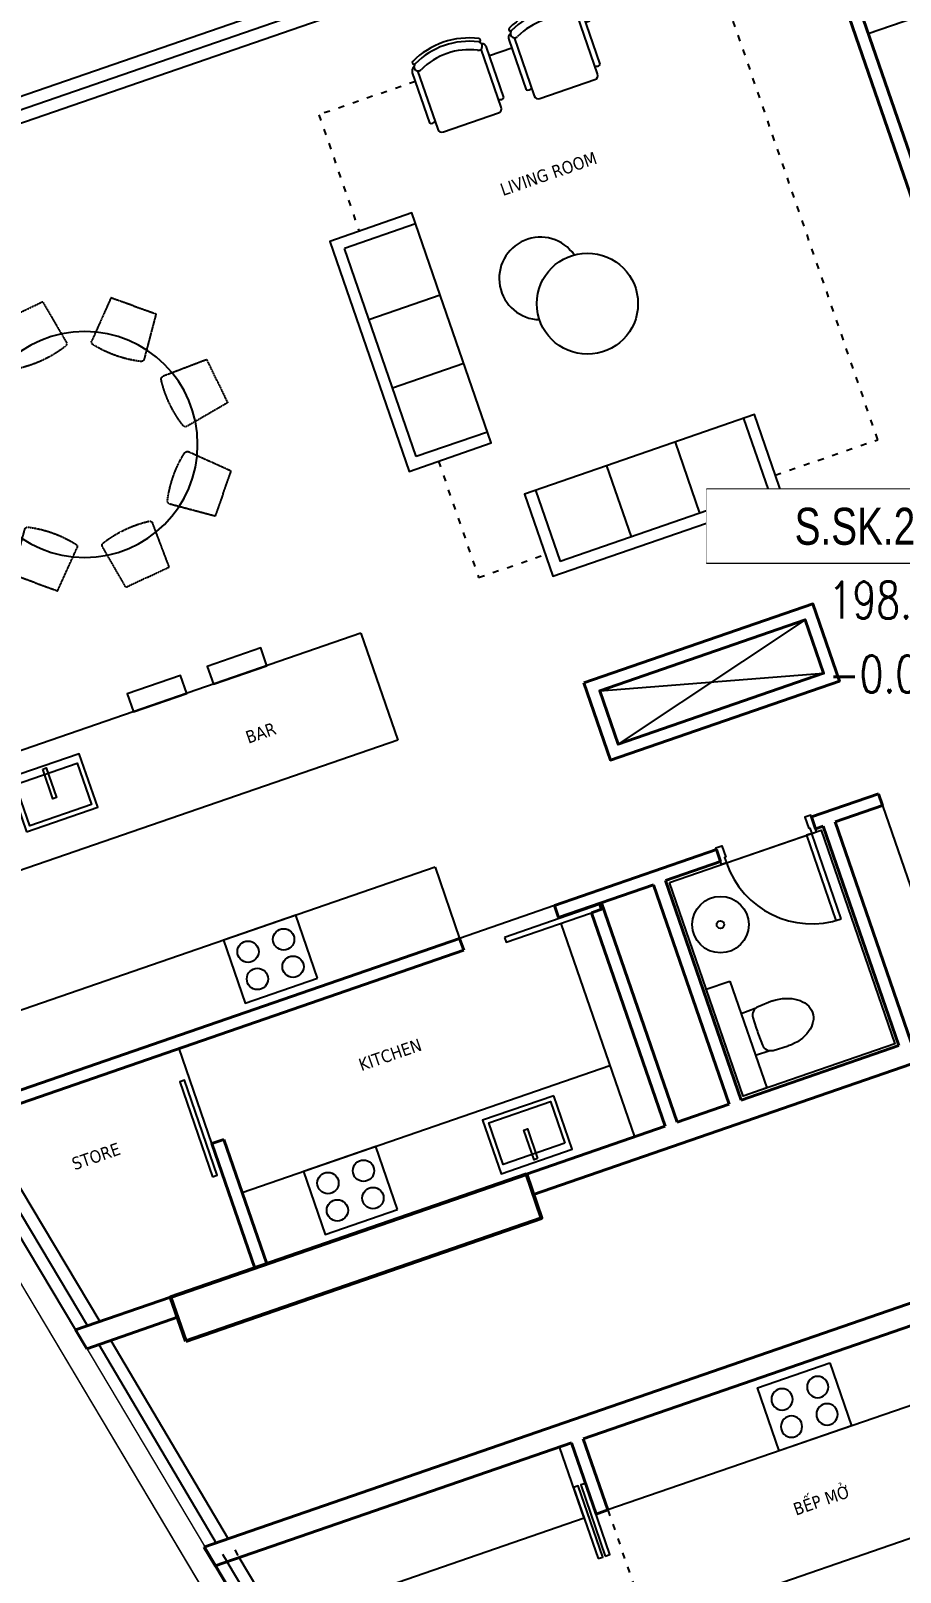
# Model space of a CAD drawing. Header units: millimetres. Extents: x -361654186 to 361255443, y -278569811 to 278836587.
# Drawn here: x -104351 to -97423, y 31127 to 43406 of the extents above; entities that cross this region are included whole.
import ezdxf
from ezdxf.enums import TextEntityAlignment as Align
from ezdxf.xclip import XClip

# ---------------------------------------------------------------- set-up
doc = ezdxf.new("R2010")
doc.units = ezdxf.units.MM
doc.header["$MEASUREMENT"] = 0
doc.header["$XCLIPFRAME"] = 0
doc.set_wipeout_variables(frame=1)
doc.linetypes.add('220403_HDN_Penthouse Plan$0$HIDDEN', pattern=[0.375, 0.25, -0.125])
doc.linetypes.add('ACAD_ISO03W100', pattern=[30, 12, -18])
for name, color, linetype, lineweight in [('00_duong_QH', 7, 'Continuous', 9), ('AUDIT_I_220808132811-11', 7, 'Continuous', 9), ('KT-Chuviet', 255, 'Continuous', 15), ('KT-Net cat', 1, 'Continuous', 40), ('KT-Net cot vach', 2, 'Continuous', 50), ('KT-Net thay', 7, 'Continuous', 15), ('KT-Net truc', 18, 'Continuous', 15)]:
    doc.layers.add(name, color=color, linetype=linetype, lineweight=lineweight)
for name, color, linetype in [('1VinaPVC-Text', 9, 'Continuous'), ('220403_HDN_Penthouse Plan$0$BANQUET TABLE', 251, 'Continuous'), ('220403_HDN_Penthouse Plan$0$FURN', 8, 'Continuous'), ('A-_FURN----_E-_N', 251, 'Continuous'), ('A-_SANIEQPT_E-_N', 251, 'Continuous'), ('A-CORE-OTLN', 6, 'Continuous'), ('IDEA - dim', 251, 'Continuous'), ('Kaka - ph', 7, 'Continuous'), ('KT-Net manh', 139, 'Continuous'), ('Xref_ST_MBDV Cot vach 30.7.2022$0$IDEA - dim', 251, 'Continuous')]:
    doc.layers.add(name, color=color, linetype=linetype)
doc.styles.add('font unicode ccu', font='arial.ttf')
doc.styles.add('ROMANS', font='ROMANS.SHX')
doc.styles.add('Tahoma', font='tahoma.ttf')

# ---------------------------------------------------------------- blocks, each defined once
blk = doc.blocks.new('TAG CAO DO SAN')
at = {"layer": 'KT-Net thay', "flags": 128}
blk.add_lwpolyline([(1526701.778855525, -266095.2298759429), (1526701.778855525, -266566.6584041911), (1527644.63591202, -266566.6584041911), (1527644.63591202, -266095.2298759429)], close=True, dxfattribs=at)
blk.add_wipeout([(1526701.778855525, -266095.2298759429), (1527644.6359120198, -266095.2298759429), (1527644.6359120198, -266566.65840419114), (1526701.778855525, -266566.65840419114)]).dxf.layer = 'KT-Net thay'
for points in [[(1526701.778855525, -266330.9441400666), (1527644.63591202, -266330.9441400666)], [(1526701.778855525, -266566.6584041911), (1527644.63591202, -266566.6584041911)]]:
    blk.add_lwpolyline(points, dxfattribs=at)
at = {"layer": 'KT-Chuviet', "color": 31, "style": 'ROMANS', "width": 0.75}
blk.add_text('DTTT:', height=117.8571320618522, dxfattribs=at).set_placement((1526748.92170835, -266507.8139601254))
at = {"layer": 'KT-Chuviet', "color": 31, "style": 'font unicode ccu', "width": 0.75}
blk.add_attdef('TÊNPHÒNG', text='', height=117.85713, dxfattribs=at).set_placement((1527175.308820772, -266213.4467624734), align=Align.MIDDLE_CENTER)
at = {"layer": 'KT-Chuviet', "color": 31, "ltscale": 15, "style": 'ROMANS', "width": 0.75, "flags": 8}
blk.add_attdef('CAO-DO', (1527091.943339912, -266507.7298381611), '', height=117.8571320618522, dxfattribs=at)
blk = doc.blocks.new('*U108')
at = {"ltscale": 5}
for points in [[(-300, -450), (300, -450), (300, 0), (-300, 0)], [(-261, -65), (261, -65), (261, -415), (-261, -415)], [(-15, -20), (15, -20), (15, -270), (-15, -270)]]:
    blk.add_lwpolyline(points, close=True, dxfattribs=at)
blk = doc.blocks.new('*U109')
at = {"ltscale": 5}
blk.add_lwpolyline([(305, -530), (305, -1.13686837721616e-13), (-305, 0), (-305, -530)], close=True, dxfattribs=at)
for centre in [(-150, -150), (150, -150.0000000000001), (-150, -380), (150, -380)]:
    blk.add_circle(centre, 85, dxfattribs=at)
blk = doc.blocks.new('220403_HDN_Penthouse Plan$0$A$C3EC23B15')
at = {"layer": '220403_HDN_Penthouse Plan$0$BANQUET TABLE', "color": 8, "linetype": '220403_HDN_Penthouse Plan$0$HIDDEN'}
for p, q in [((109.4161423066398, 545.482148904237), (79.11080034682527, 171.7666173171019)), ((300.1110290592769, 545.4927881314652), (109.4161423066398, 545.482148904237)), ((300.1110290592769, 545.4927881314652), (490.8059158121468, 545.482148904237)), ((490.8059158121468, 545.482148904237), (521.1112577717286, 171.7666173168691))]:
    blk.add_line(p, q, dxfattribs=at)
for centre, radius, start, end in [((104.1038436582312, 171.1768834803952), 24.99999999999999, 178.6483042138502, 261.1493601646956), ((300.2653979111928, 1066.822118149488), 941.8295144837301, 257.7392401244242, 269.9906090367983), ((299.9566602072446, 1066.822118149488), 941.8295144837301, 270.0093909698718, 282.2607598755758), ((496.118214460439, 171.1768834803952), 24.99999999999999, 278.8506398287137, 1.351695779481583)]:
    blk.add_arc(centre, radius, start, end, dxfattribs=at)
blk = doc.blocks.new('220403_HDN_Penthouse Plan$0$dining')
blk.add_circle((-2632081.272624135, -10960261.05400072), 900)
blk.add_blockref('220403_HDN_Penthouse Plan$0$A$C3EC23B15', (-2632381.096482179, -10959636.05730305))
for p, rotation in [((-2632735.569048401, -10960032.11862306), 45.08728904840522), ((-2631858.32757775, -10959604.69226795), 315.6110233388363), ((-2632705.352869913, -10960562.7808056), 90.17457809681035), ((-2631459.042655415, -10959955.5297235), 270.5237342904312), ((-2632308.213325434, -10960916.0449442), 135.2618671452156), ((-2631425.593242355, -10960485.99791875), 225.4364452420259), ((-2631777.645673651, -10960884.21200066), 180.3491561936208)]:
    blk.add_blockref('220403_HDN_Penthouse Plan$0$A$C3EC23B15', p, dxfattribs=dict(rotation=rotation))
blk = doc.blocks.new('220403_HDN_Penthouse Plan$0$A$Cece1f3a0')
at = {"layer": '220403_HDN_Penthouse Plan$0$FURN'}
blk.add_circle((0, 0), 436.4401978151038, dxfattribs=at)
blk.add_arc((-338.3854285888374, -312.7837343905121, -1.718933365873774e-06), 355.9119288381189, 105.8232951692103, 339.6736847698053, dxfattribs=at)
blk = doc.blocks.new('220403_HDN_Penthouse Plan$0$CH12')
for p, q in [((-312.375, -149.2411279597436), (-312.375, -572.1779138786915)), ((-267.75, -149.2411279597436), (-267.75, -639.6303226458076)), ((267.75, -639.6303226458076), (267.75, -149.2411280118249)), ((312.375, -572.1779138786915), (312.375, -149.2411246072115)), ((-232.0500000000029, -675.3303226458047), (232.0500000000029, -675.3303226458047))]:
    blk.add_line(p, q)
for centre, radius, start, end in [((-267.75, -149.2411279597436), 44.62499999999999, 111.939144832112, 180), ((-273.6712626853696, -77.20016474780641), 13.38749999999989, 116.2505862071374, 296.2505862071374), ((-252.9468673518131, -119.2240579767858), 33.46874999998481, 116.2505888953854, 296.2505888953855), ((0, -632.1362743546706), 632.1362743546692, 63.74941379286258, 116.2505862071374), ((0, -632.1362743546706), 605.3612743546691, 63.7494137928626, 116.2505862071374), ((0, -632.1362743546706), 538.4237743546691, 63.74941109871938, 116.2505888953856), ((252.9468674045929, -119.2240580028119), 33.46875000001501, 243.7494110987195, 63.74941109871941), ((273.671262685355, -77.20016474780641), 13.38750000000007, 243.7494137928627, 63.74941379286245), ((267.75, -149.2411280118286), 44.62499999999959, 0, 68.06085506708637), ((-290.0625, -549.8654138786915), 31.55464011044969, 225, 315), ((290.0625, -549.8654138786915), 31.55464011044961, 225.0000000000001, 315.0000000000002), ((-232.0500000000029, -639.6303226458076), 35.7, 180, 269.9999999999999), ((232.0500000000029, -639.6303226458076), 35.7, 270, 0)]:
    blk.add_arc(centre, radius, start, end)
blk = doc.blocks.new('220126_HDN_HBA typical plan$0$210902_YS plan 330pm ver13$0$TOTO-WC-CW822J')
at = {"color": 0}
blk.add_lwpolyline([(-177.2072506700642, -119.1915361834399), (-175, 0), (175, 0), (177.2072506700642, -119.1915361836145)], dxfattribs=at)
blk.add_lwpolyline([(-190, -270), (-183.3947591906181, -144.5004246227618, -0.3908696114996718), (-115.4352058441145, -78.20653349565691), (-27.76706723973621, -75.77130742336158, -0.01388621073825284), (27.76706724101678, -75.77130742336158), (115.4352058439981, -78.20653349565691, -0.3908696114996718), (183.3947591905016, -144.5004246227618), (190, -270)], format="xyb", dxfattribs=at)
blk.add_ellipse((0, -270), major_axis=(0, -270), ratio=0.7037037037037037, start_param=4.71238898038469, end_param=7.853981633974483, dxfattribs=at)
blk = doc.blocks.new('d800')
blk.add_line((760, 70), (40, 70))
for points in [[(40, 790), (40, 70), (85, 70), (85, 790)], [(50, 25), (40, 25), (40, 70), (0, 70), (0, -70), (50, -70)], [(750, 25), (760, 25), (760, 70), (800, 70), (800, -70), (750, -70)]]:
    blk.add_lwpolyline(points, close=True)
blk.add_arc((40, 70), 720, 0, 90)
blk = doc.blocks.new('skvl9')
at = {"layer": 'A-_FURN----_E-_N', "linetype": 'Continuous'}
for points in [[(-9899.9999975612, -0.1906807379273232), (-17911.00885450454, -0.1906807379273232, 0.4758455861449699), (-20456.16665937685, -3131.38908839527), (-19141.54743631855, -9430.190680737913)], [(-11800.00000000001, -100.1906807379128), (-17911.00885450459, -100.1906807379273, 0.4758455861449673), (-20358.27597457406, -3110.95838040844), (-19039.39267031451, -9430.190680737913)], [(-11800, -200.1906807379128), (-17911.00885450456, -200.1906807379128, 0.4758455861449627), (-20260.38528977125, -3090.527672421624), (-18937.23790431049, -9430.190680737913)]]:
    blk.add_lwpolyline(points, format="xyb", dxfattribs=at)
at = {"layer": 'A-CORE-OTLN'}
for points in [[(-13530.0000007677, -5980.19068072224), (-11799.99999970739, -6430.13139237545)], [(-11799.99999970748, -5980.249969080673), (-13530.00000116884, -6430.190680733911)]]:
    blk.add_lwpolyline(points, dxfattribs=at)
at = {"layer": 'IDEA - dim'}
for p, q in [((-15181.05488079354, -4925.730417577142), (-18381.05488079347, -4925.730417576968)), ((-15181.05488079354, -4925.730417577142), (-15181.05488079351, -5825.730417577128)), ((-15181.05488079351, -5825.730417577128), (-18381.0548807935, -5825.730417576968)), ((-15230.0000007677, -6880.190680738073), (-19469.44692370144, -6880.190680737927)), ((-15230.0000007677, -6880.190680738073), (-15230.00000076773, -7480.190680738058)), ((-14430.00000076767, -7480.190680738044), (-15230.00000076774, -7480.190680738073)), ((-17630.00000076773, -8380.190680737971), (-17630.0000007677, -7580.190680737986)), ((-11699.99999970742, -7580.190680738058), (-11699.99999970742, -9430.190680737913)), ((-14430.0000007677, -7630.190680738029), (-14430.0000007677, -9430.19068073792))]:
    blk.add_line(p, q, dxfattribs=at)
for points in [[(-12523.39513959986, -913.1117598550336), (-12711.52379195836, -913.1118431295035)], [(-13704.68080734402, -1985.943453532469), (-14304.68080737755, -1985.943724621466)], [(-14304.68001496806, -3739.789878465119), (-14304.68080738161, -1985.943724622251)], [(-13704.68053625865, -2585.943453532076), (-14304.68053629171, -2585.943724619283)], [(-13704.68027559573, -3162.866530454368), (-14304.68027562734, -3162.866801541968)], [(-13704.68001493458, -3739.789607376137), (-14304.68001496806, -3739.789878465119)], [(-13494.38101198588, -4303.332788109314), (-13494.38074089929, -4903.332788142201)], [(-12894.38101198757, -4303.332517020055), (-12894.38074089927, -4903.332517055358)], [(-12317.4579350641, -4303.332256359325), (-12317.45766397699, -4903.332256392387)], [(-11740.53485814232, -4303.331995698129), (-11740.53458705349, -4903.331995731671)], [(-11740.53458705349, -4903.331995731671), (-13494.38074089799, -4903.3327881445)], [(-14430.0000007677, -8830.190680737913), (-17530.0000007677, -8830.190680737913)]]:
    blk.add_lwpolyline(points, dxfattribs=at)
for points in [[(-9799.985271088313, -1280.190680768545), (-9799.989246303405, -1730.170499699772), (-9399.989246307145, -1730.172228722804), (-9400.017573103949, -1280.177643893418)], [(-9800.060487103081, -1730.210863677959), (-7900.060488112358, -1730.148933810735), (-7900.001817711905, -3530.148932854572), (-9800.001816702614, -3530.210862721753)], [(-13704.68053623513, -2585.943453530985), (-13704.6808490261, -1893.635761225174), (-14396.98854136729, -1893.636074018374), (-14396.98766554451, -3832.097612476937), (-13704.67997320319, -3832.097299683781), (-13704.68053623513, -2585.943453530985)], [(-12894.38101198684, -4303.332516997005), (-13586.68870429527, -4303.332829789812), (-13586.68839150036, -4995.640522131594), (-11648.22685304284, -4995.639646305819), (-11648.22716583467, -4303.331953966874), (-12894.38101198684, -4303.332516997005)], [(-14889.01036083924, -7590.190680738044), (-14889.01036083924, -7630.190680738044), (-14089.01036083924, -7630.190680738044), (-14089.01036083927, -7590.190680738073)], [(-13505.0000007677, -7605.190680738073), (-12224.99999970748, -7605.190680738073), (-12224.9999997074, -9405.19068073792), (-13505.00000076774, -9405.190680737942)], [(-17711.19494224271, -8632.321036182693), (-17671.19494224273, -8632.321036182708), (-17671.1949422427, -7832.321036182693), (-17711.1949422427, -7832.321036182693)], [(-13305.00000090405, -8505.190680737927), (-13305.00000090408, -9405.190680737913), (-13505.00000076774, -9405.190680737942), (-13505.00000038921, -8505.198064182856)]]:
    blk.add_lwpolyline(points, close=True, dxfattribs=at)
at = {"layer": 'IDEA - dim', "extrusion": (-4.066290018283898e-06, -4.066233159685052e-06, 0.9999999999834656)}
for points, elevation in [([(-16648.53181117944, -4925.74926142384), (-16648.53076244849, -4775.749261446043), (-17098.53076243369, -4775.746115268376), (-17098.53181116962, -4925.746115241691)], 0.04132213959059836), ([(-15973.53181119243, -4925.753980703008), (-15973.53076246901, -4775.753980702395), (-16423.53076246124, -4775.750834507353), (-16423.53181117956, -4925.750834525895)], 0.04132213959066856)]:
    blk.add_lwpolyline(points, close=True, dxfattribs=dict(at, elevation=elevation))
at = {"layer": 'IDEA - dim'}
for radius in [225, 30]:
    blk.add_circle((-13230.00000076772, -8055.190680738044), radius, dxfattribs=at)
at = {"layer": 'Kaka - ph', "color": 6, "const_width": 20}
blk.add_lwpolyline([(-13530.0000007677, -6430.13139237545), (-13530.0000007677, -5980.249969080673), (-11799.99999970743, -5980.249969080673), (-11799.99999970739, -6430.13139237545)], close=True, dxfattribs=at)
at = {"layer": 'KT-Net cat'}
for p, q in [((-15230.00000076773, -7480.190680738058), (-19344.22127208003, -7480.190680737927)), ((-15230.00000076774, -7480.190680738073), (-15230.00000076774, -7580.190680738073)), ((-13065.0000002376, -7480.190680738044), (-14430.00000076767, -7480.190680738044)), ((-14430.00000076767, -7480.190680738044), (-14430.00000076776, -7580.190680738015)), ((-13065.00000023755, -7480.190680738073), (-13065.00000023755, -7580.190680738044)), ((-11699.99999970746, -7480.190680738073), (-12265.00000023752, -7480.190680738044)), ((-12265.00000023752, -7480.190680738044), (-12265.00000023753, -7580.190680738044)), ((-11699.99999970746, -7480.190680738073), (-11699.99999970742, -7580.190680738058)), ((-15230.00000076774, -7580.190680738073), (-19323.35033014312, -7580.190680737898)), ((-13630.0000007677, -7580.190680738044), (-14430.00000076772, -7580.190680738044)), ((-14070.00000076772, -7580.190680738015), (-14070.0000007677, -9430.19068073792)), ((-13630.0000007677, -7580.190680738044), (-13630.0000007677, -9430.190680737913)), ((-13530.00000076772, -7580.190680738044), (-13530.00000076772, -9430.19068073795)), ((-13065.00000023757, -7580.190680738058), (-13530.00000076779, -7580.190680738044)), ((-12199.99999970745, -7580.190680738073), (-12265.00000023752, -7580.190680738073)), ((-12199.99999970739, -7580.190680738058), (-12199.99999970743, -9430.190680737956)), ((-11699.99999970742, -7580.190680738058), (-12099.99999970742, -7580.190680738058)), ((-14170.00000076772, -7630.190680738015), (-14170.0000007677, -9430.190680737913)), ((-14070.00000076773, -7630.190680738044), (-14170.00000076773, -7630.190680738029)), ((-17630.00000076773, -8380.190680737971), (-17630.00000076769, -9430.190680737927)), ((-17530.00000076776, -8380.190680737986), (-17630.00000076773, -8380.190680737971)), ((-17530.00000076776, -8380.190680737986), (-17530.00000076769, -9430.190680737927)), ((-19141.54743631855, -9430.190680737913), (-19106.06683502579, -9600.190680737913))]:
    blk.add_line(p, q, dxfattribs=at)
for points in [[(-9899.999997561215, -4680.190680722226), (-9899.9999975612, -0.1917175607959507)], [(-9799.999997561186, -4580.190680722226), (-9799.999997561245, -0.1917240618786309)], [(-9499.999997561215, -9430.19068073792), (-12099.99999970745, -9430.190680737942), (-12099.99999970739, -7580.190680738058)], [(-18339.99999285035, -9430.190680737913), (-19141.54743631852, -9430.190680737927)], [(-14170.00000076772, -9430.190680737927), (-15340.02542305809, -9430.19068073795)], [(-13630.0000007677, -9430.190680737913), (-14070.00000076772, -9430.190680737927)], [(-12199.99999970743, -9430.190680737956), (-13530.00000076772, -9430.19068073795)], [(-18339.99999285038, -9600.19068073792), (-19106.06683502579, -9600.190680737913)], [(200.0000024387264, -9600.190680737927), (-15340.02542305813, -9600.190680737927)]]:
    blk.add_lwpolyline(points, dxfattribs=at)
for points in [[(-13630.00000076773, -5880.19068072224), (-11699.99999970743, -5880.19068072224), (-11699.99999970743, -6530.190680733896), (-13630.0000007677, -6530.190680733911)], [(-13530.0000007677, -5980.19068072224), (-11799.99999970742, -5980.190680722226), (-11799.99999970739, -6430.190680733882), (-13530.0000007677, -6430.190680733896)]]:
    blk.add_lwpolyline(points, close=True, dxfattribs=at)
at = {"layer": 'KT-Net cot vach'}
blk.add_lwpolyline([(-18339.99999285035, -9800.19068167961), (-15340.0254230581, -9800.190681679618), (-15340.02542305818, -9430.000001378627), (-18339.99999285035, -9430.000001378598)], close=True, dxfattribs=at)
at = {"layer": 'KT-Net manh', "linetype": 'ACAD_ISO03W100', "ltscale": 4}
for points in [[(-13336.27379195727, -913.1121248280106), (-14148.98365202003, -913.1124918105779), (-14148.98320908098, -1893.635961964814)], [(-11648.22693578849, -4812.619841481093), (-10784.13915850475, -4812.61958721657), (-10784.14091984907, -913.1111083199066), (-11898.64513960006, -913.1114756598836)], [(-14148.98233368936, -3832.097500425414), (-14148.98189067593, -4812.620970707139), (-13586.68847424802, -4812.620716801102)]]:
    blk.add_lwpolyline(points, dxfattribs=at)
at = {"layer": 'A-_SANIEQPT_E-_N', "xscale": -0.9999999999999991, "rotation": 90.00211520116079}
blk.add_blockref('220126_HDN_HBA typical plan$0$210902_YS plan 330pm ver13$0$TOTO-WC-CW822J', (-13305.00000090408, -8955.190680737927), dxfattribs=at)
at = {"layer": 'IDEA - dim'}
for name, p, rotation in [('220403_HDN_Penthouse Plan$0$CH12', (-13023.89889265876, -690.1063388666953), 2.587216271039606e-05), ('220403_HDN_Penthouse Plan$0$CH12', (-12211.02024030031, -690.1059718074393), 2.587216271039606e-05), ('d800', (-12265.00000023755, -7535.190680738102), 179.9999999999999)]:
    blk.add_blockref(name, p, dxfattribs=dict(at, rotation=rotation))
at = {"layer": 'IDEA - dim', "extrusion": (-1.024264892530839e-19, 2.533355284771878e-20, -1), "zscale": -1, "rotation": 308.2787535074806}
blk.add_blockref('220403_HDN_Penthouse Plan$0$dining', (10251185.2209219, 4720763.84692785), dxfattribs=at)
at = {"layer": 'IDEA - dim', "xscale": 0.9230769230769257, "yscale": 0.9230769230769257, "zscale": 0.9230769230769257, "rotation": 270.0000258721626}
blk.add_blockref('220403_HDN_Penthouse Plan$0$A$Cece1f3a0', (-12617.45850880166, -3033.29698867019), dxfattribs=at)
at = {"layer": 'IDEA - dim', "extrusion": (-4.066290018283876e-06, -4.066233159684951e-06, 0.9999999999834656), "rotation": 359.9995994156377}
blk.add_blockref('*U108', (-17915.47224766935, -5100.732514924831, 0.03842154424558464), dxfattribs=at)
at = {"layer": 'IDEA - dim', "extrusion": (-8.958828799779555e-07, -3.170379741387248e-06, 0.9999999999945731), "rotation": 359.9999739967943}
for p in [(-16708.49994920285, -6880.19068065601, 0.03678167620570204), (-16708.49994925415, -8830.190680853777, -0.01440125299467491)]:
    blk.add_blockref('*U109', p, dxfattribs=at)
at = {"layer": 'IDEA - dim', "extrusion": (4.066290018283882e-06, 4.066233159684946e-06, 0.9999999999834656), "rotation": 179.9995994156376}
blk.add_blockref('*U108', (-15229.99999952906, -9360.190818853463, -0.0999903152715246), dxfattribs=at)
at = {"layer": '1VinaPVC-Text', "style": 'Tahoma', "text_generation_flag": 6}
for s, rotation, p in [('LIVING ROOM', 179.9983422317129, (-12974.28992887141, -2003.719120896058)), ('BAR', 179.9999999991662, (-16315.70017784895, -5465.727111643326)), ('STORE', 179.9999999991662, (-18733.82825710031, -8225.346105434146)), ('KITCHEN', 179.9999999991662, (-16315.70017784892, -8225.346105434146))]:
    blk.add_text(s, height=99.99999999999741, rotation=rotation, dxfattribs=at).set_placement(p)
blk = doc.blocks.new('skvl8')
at = {"layer": 'A-_FURN----_E-_N', "linetype": 'Continuous'}
for points in [[(-11800, 0), (-14060.01745912623, 0, -0.3554001695112852), (-17290.99514908464, 2628.596122299758), (-18704.33567552436, 9429.974340254572)], [(-11800, 100), (-14060.01745912622, 100, -0.3554001695112856), (-17193.08673423741, 2648.941694351277), (-18602.19940852828, 9429.974340254572)], [(-11800, 200), (-14060.01745912622, 200, -0.3554001695112859), (-17095.17831939019, 2669.287266402796), (-18500.06314153218, 9429.974340254572)]]:
    blk.add_lwpolyline(points, format="xyb", dxfattribs=at)
at = {"layer": 'IDEA - dim'}
for p, q in [((-15799.51414859218, 8829.974340254572), (-15799.51414859219, 9429.974340254572)), ((-15799.51414859218, 8829.974340254572), (-18375.38189477766, 8829.974340254572)), ((-11800, 8829.974340254572), (-15599.51414859221, 8829.974340254572)), ((-12799.51414859221, 7829.974340254572), (-15599.51414859219, 7829.974340254572))]:
    blk.add_line(p, q, dxfattribs=at)
for points in [[(-15799.51414859218, 8488.954386159909), (-15759.51414859218, 8488.954386159909), (-15759.51414859216, 9088.954386159909), (-15799.51414859218, 9088.954386159909)], [(-15739.51414859221, 8488.954386159916), (-15699.51414859219, 8488.954386159909), (-15699.51414859219, 9088.954386159909), (-15739.51414859219, 9088.954386159909)]]:
    blk.add_lwpolyline(points, close=True, dxfattribs=at)
at = {"layer": 'KT-Net cat'}
for p, q in [((-18704.33567552436, 9429.974340254572), (-18739.66202877148, 9599.974340254572)), ((-15699.51414859221, 9429.974340254572), (-15699.51414859221, 8829.974340254572)), ((-15599.51414859221, 8829.974340254572), (-15599.51414859221, 9429.974340254572)), ((-15599.51414859221, 8829.974340254572), (-15699.51414859221, 8829.974340254572))]:
    blk.add_line(p, q, dxfattribs=at)
for points in [[(-11800, 9599.974340254572), (-18739.66202877148, 9599.974340254572)], [(-15699.51414859221, 9429.974340254572), (-18704.33567552436, 9429.974340254572)], [(-11800.00000000001, 9429.974340254572), (-15599.51414859221, 9429.974340254572)]]:
    blk.add_lwpolyline(points, dxfattribs=at)
at = {"layer": 'KT-Net manh', "linetype": 'ACAD_ISO03W100', "ltscale": 4}
blk.add_line((-15599.51414859221, 8829.974340254572), (-15599.51414859219, 7829.974340254572), dxfattribs=at)
at = {"layer": 'IDEA - dim', "extrusion": (8.958828799779544e-07, -3.170379741387248e-06, -0.9999999999945731), "zscale": -1, "rotation": 179.9999739967944}
blk.add_blockref('*U109', (13849.75707434199, 8829.974340352699, 0.01696303767613652), dxfattribs=at)
at = {"layer": '1VinaPVC-Text', "style": 'Tahoma', "text_generation_flag": 6}
blk.add_text('BẾP MỞ', height=99.99999999999741, rotation=180, dxfattribs=at).set_placement((-14197.55749317502, 8297.552516642885))

msp = doc.modelspace()

# ---------------------------------------------------------------- linework, layer by layer
at = {"layer": '00_duong_QH', "color": 251, "extrusion": (7.523163845262638e-37, 3.294527862871537e-06, 0.999999999994573)}
for points, elevation in [([(-67168.31883663032, 45793.88537169061), (-69186.71841640491, 45087.86638754822), (-71604.50694761518, 52090.91275981683, 0.3654504086094711), (-76316.22227673512, 54156.43152668328), (-105251.9341804227, 44174.19938120333, 0.4561585901821814), (-107468.3427992566, 38521.09177878955), (-99355.11719644535, 24907.26262876177, 0.3106788684835987), (-93192.10624889564, 22936.00987987625), (-70669.28731189203, 30727.35037630414, 0.2299220823878604), (-70384.42329902295, 31142.11676799121), (-70163.50181332882, 32158.79551478983, -0.2831678010609837), (-69704.65668708365, 32660.41685331121), (-65284.3489123499, 34181.01733336133), (-65284.34891251009, 34181.01733382292)], 0.0001118479992597288), ([(-71780.98686699476, 52029.98340158794, 0.3727734543504938), (-75821.57546224911, 53914.33683254222), (-105257.3246372985, 43759.23628757417, 0.4585215991774981), (-107302.0133202234, 38607.40360939818), (-99387.7138564391, 25327.3685140061, 0.3553050164076259), (-93639.68457115535, 23225.45992950786), (-70845.11942833383, 31089.78210954042, 0.2042794764182021), (-70778.81273794454, 31210.89471686123), (-70555.02488446515, 32240.76446315836, -0.275411558421533), (-69827.17682350334, 33041.27557792222), (-65414.78874716815, 34559.15165555499)], 0.000107321318883441)]:
    msp.add_lwpolyline(points, format="xyb", dxfattribs=dict(at, elevation=elevation))
at = {"layer": 'AUDIT_I_220808132811-11', "elevation": 1.118653840330035e-10}
msp.add_lwpolyline([(-69193.30637793962, 45106.94538376515), (-71608.1864139596, 52101.56739371823, 0.3643585262583712), (-76316.22335844932, 54156.43183834734), (-105251.9352621367, 44174.19969281304, 0.4519047578513394), (-107468.3438809715, 38521.09209036868), (-99355.11827815927, 24907.26294026687, 0.3106788684848847), (-93192.10733060946, 22936.01019137065), (-70669.28839360591, 30727.35068784084, 0.2299220823866625), (-70384.42438073768, 31142.11707953032), (-70163.5028950428, 32158.79582633424, -0.2789899883790971), (-69704.65776879725, 32660.41716485852), (-65284.34999406405, 34181.01764491672, -0.4143403845293878), (-64631.75593334515, 33863.92266496111), (-56302.53957563499, 9773.209654329607, 0.3197537419032749), (-51104.45776920792, 6070.414576894196), (-5967.076265649608, 6070.414576894196, 0.4808685683322463), (-826.5305198472488, 12501.31484621731), (-1435.178516525935, 15196.44977959126), (-1480.444214880918, 15396.89038598386), (-3255.875840012217, 23916.51383658944)], format="xyb", dxfattribs=at)
at = {"layer": 'Xref_ST_MBDV Cot vach 30.7.2022$0$IDEA - dim'}
for p, q in [((-103809.438288927, 32940.56824403666, 4.337672927707548e-06), (-102874.4750895409, 31359.27980269394, 5.026335270191167e-05)), ((-103712.9605265716, 32973.87701098275, 4.848455097952729e-06), (-102777.9973271854, 31392.58856964004, 5.07741348721566e-05)), ((-102822.4422022315, 31271.27740503161, 5.281922412216352e-05), (-102786.164913566, 31209.92220165286, 5.46011756935421e-05)), ((-102725.9644398705, 31304.58617196837, 5.333000629267963e-05), (-102700.0857459495, 31260.81794707861, 5.46011756935421e-05))]:
    msp.add_line(p, q, dxfattribs=at)

# ---------------------------------------------------------------- block references
at = {"layer": 'IDEA - dim', "rotation": 19.04713796592264}
msp.add_blockref('skvl8', (-82124.99457251141, 28366.98726915187, 5.46011756935421e-05), dxfattribs=at)
at = {"layer": 'KT-Net thay', "rotation": 19.04713796592221}
msp.add_blockref('skvl9', (-88978.25919089286, 48217.24581036673), dxfattribs=at)

# ---------------------------------------------------------------- next in the draw order: block references
at = {"layer": 'KT-Net truc'}
ref = msp.add_blockref('TAG CAO DO SAN', (-3915721.775304343, 704992.5928755628), dxfattribs=dict(at, xscale=2.5, yscale=2.5, zscale=2.5))
XClip(ref).set_block_clipping_path([(1526674.1636322693, -266330.944140067), (1527644.6359120195, -266095.2298759429)])
ref.add_attrib('CAO-DO', '198.5', (-97991.91695456357, 38723.26828016025), dxfattribs={"layer": 'KT-Chuviet', "color": 31, "ltscale": 15, "height": 294.6428301546305, "style": 'ROMANS', "width": 0.7500000000000001})
ref.add_attrib('CAO-DO', '-0.030', (-97991.91695456357, 38133.982619851), dxfattribs={"layer": 'KT-Chuviet', "color": 31, "ltscale": 15, "height": 294.6428301546305, "style": 'ROMANS', "width": 0.7500000000000001})
ref.add_attrib('TÊNPHÒNG', 'S.SK.2', dxfattribs={"layer": 'KT-Chuviet', "color": 31, "height": 294.642825, "style": 'font unicode ccu', "width": 0.7500000000000001}).set_placement((-97783.50325241241, 39458.97596937946), align=Align.MIDDLE_CENTER)

doc.saveas('drawing.dxf')
